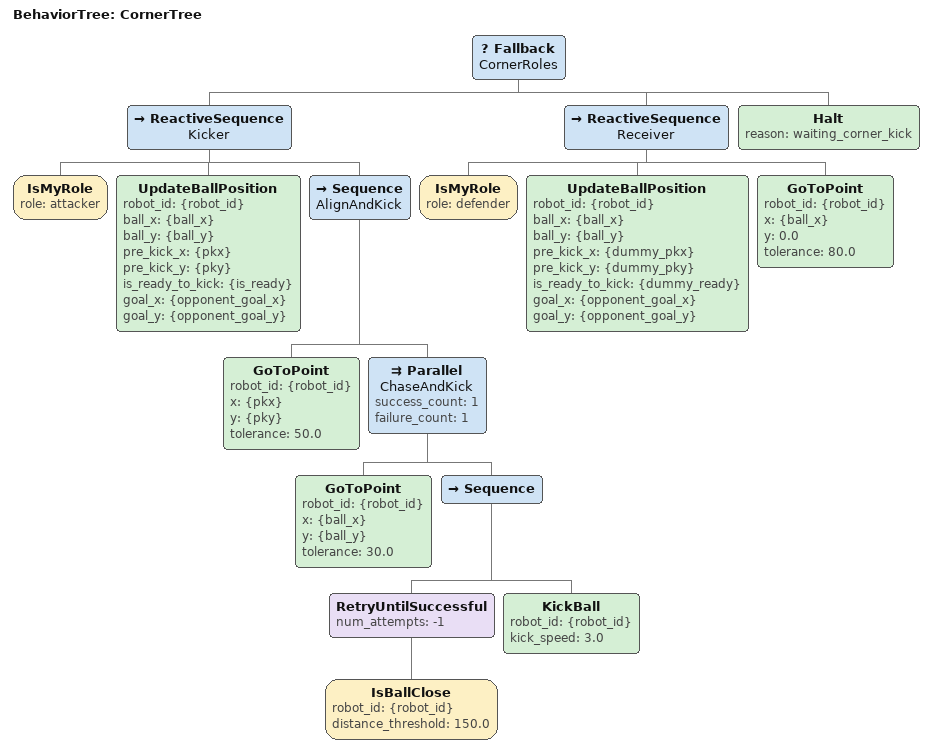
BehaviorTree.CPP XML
<root BTCPP_format="4">
  <BehaviorTree ID="CornerTree">
    <Fallback name="CornerRoles">

        <!-- 1. COBRADOR DO ESCANTEIO (Atacante) -->
        <ReactiveSequence name="Kicker">
            <IsMyRole role="attacker"/>

            <UpdateBallPosition robot_id="{robot_id}"
                                ball_x="{ball_x}" ball_y="{ball_y}"
                                pre_kick_x="{pkx}" pre_kick_y="{pky}"
                                is_ready_to_kick="{is_ready}"
                                goal_x="{opponent_goal_x}" goal_y="{opponent_goal_y}"/>

            <!-- A MÁGICA: Uma Sequence comum (não reativa).
                 Ela força o passo 1 a terminar com sucesso antes de ir pro passo 2! -->
            <Sequence name="AlignAndKick">

                <!-- PASSO 1: Vai até o ponto de pré-chute (trás da bola) -->
                <GoToPoint robot_id="{robot_id}" x="{pkx}" y="{pky}" tolerance="50.0"/>

                <!-- PASSO 2: Quando chegar, a Sequence desce pra cá, avança e chuta! -->
                <Parallel name="ChaseAndKick" success_count="1" failure_count="1">
                    <GoToPoint robot_id="{robot_id}" x="{ball_x}" y="{ball_y}" tolerance="30.0"/>
                    <Sequence>
                        <RetryUntilSuccessful num_attempts="-1">
                            <IsBallClose robot_id="{robot_id}" distance_threshold="150.0"/>
                        </RetryUntilSuccessful>
                        <KickBall robot_id="{robot_id}" kick_speed="3.0"/>
                    </Sequence>
                </Parallel>

            </Sequence>
        </ReactiveSequence>

        <!-- 2. HOMEM SURPRESA NA ÁREA (Zagueiro) -->
        <ReactiveSequence name="Receiver">
            <IsMyRole role="defender"/>

            <UpdateBallPosition robot_id="{robot_id}"
                                ball_x="{ball_x}" ball_y="{ball_y}"
                                pre_kick_x="{dummy_pkx}" pre_kick_y="{dummy_pky}"
                                is_ready_to_kick="{dummy_ready}"
                                goal_x="{opponent_goal_x}" goal_y="{opponent_goal_y}"/>

            <GoToPoint robot_id="{robot_id}" x="{ball_x}" y="0.0" tolerance="80.0"/>
        </ReactiveSequence>

        <Halt reason="waiting_corner_kick"/>
    </Fallback>
  </BehaviorTree>
</root>
